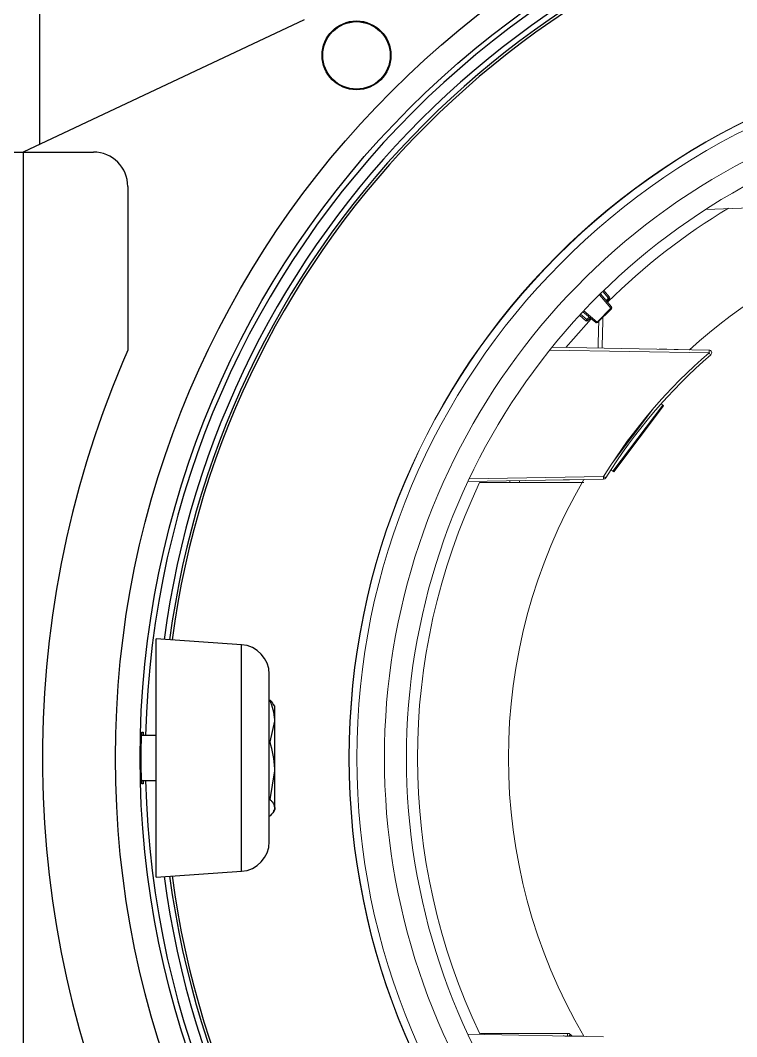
# Model space of a CAD drawing. Extents: x 8 to 113, y 0 to 87.
# Drawn here: x 45.236 to 47.835, y 35.807 to 39.497 of the extents above; entities that cross this region are included whole.
import ezdxf

# ---------------------------------------------------------------- set-up
doc = ezdxf.new("R2010")
doc.units = 0
doc.header["$MEASUREMENT"] = 0
doc.layers.add('OBJECT', color=7, linetype='CONTINUOUS')

msp = doc.modelspace()

# ---------------------------------------------------------------- linework, layer by layer
at = {"layer": 'OBJECT'}
for p, q in [((45.306, 44.9987), (45.306, 39.047)), ((46.2654, 39.4995), (45.246, 39.0187)), ((45.1411, 39.0187), (45.246, 39.0187)), ((45.246, 39.0187), (45.246, 34.6187)), ((45.246, 39.0187), (45.501, 39.0187)), ((45.626, 38.8937), (45.626, 38.2991)), ((46.0387, 37.23), (45.7291, 37.2512)), ((45.7291, 36.3862), (45.7291, 37.2512)), ((46.0387, 36.4073), (46.0387, 37.23)), ((46.1391, 36.5148), (46.1391, 37.1225)), ((46.1391, 37.0284), (46.1424, 37.0284)), ((46.1591, 37.0062), (46.1549, 37.0134)), ((46.1591, 36.9528), (46.1591, 37.0062)), ((46.1424, 36.8771), (46.1591, 36.9528)), ((46.1591, 36.7723), (46.1591, 36.9528)), ((45.6773, 36.9127), (45.6817, 36.9127)), ((45.7291, 36.9007), (45.6762, 36.9007)), ((46.1391, 36.8771), (46.1424, 36.8771)), ((46.1424, 36.6674), (46.1591, 36.7723)), ((46.1591, 36.6381), (46.1591, 36.7723)), ((45.6763, 36.7367), (45.7291, 36.7367)), ((45.6817, 36.7247), (45.6773, 36.7247)), ((46.1391, 36.6674), (46.1424, 36.6674)), ((46.1549, 36.6239), (46.1591, 36.6312)), ((46.1591, 36.6381), (46.1591, 36.6312)), ((46.1391, 36.6089), (46.1424, 36.6089)), ((45.7291, 36.3862), (46.0387, 36.4073))]:
    msp.add_line(p, q, dxfattribs=at)
at = {"layer": 'OBJECT', "lineweight": 15}
for p, q in [((47.723, 38.8107), (48.8861, 38.8513)), ((47.3789, 38.4517), (47.3376, 38.5009)), ((47.3411, 38.5043), (47.381, 38.4567)), ((47.3702, 38.4887), (47.3499, 38.513)), ((47.3534, 38.5164), (47.3739, 38.492)), ((47.3615, 38.4799), (47.3702, 38.4887)), ((47.3736, 38.4853), (47.3646, 38.4762)), ((47.3646, 38.4762), (47.3736, 38.4853)), ((47.2885, 38.4066), (47.2654, 38.426)), ((47.2654, 38.426), (47.2885, 38.4066)), ((47.2688, 38.4297), (47.2919, 38.4103)), ((47.3239, 38.3995), (47.2772, 38.4387)), ((47.2772, 38.4387), (47.3239, 38.3995)), ((47.2805, 38.4422), (47.3289, 38.4016)), ((47.2919, 38.4103), (47.3006, 38.4191)), ((47.3289, 38.4016), (47.3789, 38.4517)), ((47.3807, 38.4499), (47.3306, 38.3998)), ((47.3306, 38.3998), (47.3807, 38.4499)), ((47.3043, 38.416), (47.2953, 38.4069)), ((47.2953, 38.4069), (47.3043, 38.416)), ((47.7351, 38.2999), (47.165, 38.3099)), ((47.1571, 38.3), (47.7351, 38.2899)), ((47.6646, 38.3012), (47.5818, 38.3026)), ((47.5349, 38.0895), (47.3801, 37.8842)), ((47.3866, 37.8604), (47.5671, 38.1)), ((47.3893, 37.8583), (47.5698, 38.0979)), ((47.5671, 38.1), (47.5611, 38.1045)), ((47.3866, 37.8604), (47.3798, 37.8655)), ((46.86, 37.8221), (47.3525, 37.8307)), ((47.3525, 37.8407), (46.8647, 37.8322)), ((47.2285, 37.8286), (47.2813, 37.8295)), ((47.012, 37.8187), (46.9026, 37.8187)), ((46.86, 35.8152), (47.3525, 35.8066)), ((47.2285, 35.8088), (47.2813, 35.8079))]:
    msp.add_line(p, q, dxfattribs=at)
at = {"layer": 'OBJECT', "lineweight": 15, "flags": 128}
for points in [[(47.3736, 38.4853), (47.3736, 38.4853), (47.3734, 38.4855), (47.3731, 38.4858), (47.3727, 38.4863), (47.3721, 38.4868), (47.3715, 38.4874), (47.3709, 38.488), (47.3702, 38.4887)], [(47.381, 38.4567), (47.3812, 38.4563), (47.3813, 38.4557), (47.3813, 38.4551), (47.3811, 38.4545), (47.3807, 38.4538), (47.3802, 38.453), (47.3796, 38.4523), (47.3789, 38.4517)], [(47.3807, 38.4499), (47.3807, 38.45), (47.3806, 38.45), (47.3804, 38.4502), (47.3802, 38.4504), (47.38, 38.4507), (47.3797, 38.451), (47.3793, 38.4513), (47.3789, 38.4517)], [(47.3079, 38.413), (47.2431, 38.3409), (47.216, 38.309)], [(47.2919, 38.4103), (47.2925, 38.4096), (47.2932, 38.409), (47.2938, 38.4084), (47.2943, 38.4079), (47.2947, 38.4075), (47.295, 38.4072), (47.2952, 38.407), (47.2953, 38.4069)], [(47.3289, 38.4016), (47.3282, 38.4009), (47.3275, 38.4003), (47.3268, 38.3999), (47.3261, 38.3995), (47.3254, 38.3993), (47.3248, 38.3992), (47.3243, 38.3993), (47.3239, 38.3995)], [(47.3306, 38.3998), (47.3306, 38.3999), (47.3305, 38.4), (47.3304, 38.4001), (47.3302, 38.4003), (47.3299, 38.4006), (47.3296, 38.4009), (47.3292, 38.4012), (47.3289, 38.4016)], [(47.5671, 38.1), (47.5686, 38.0989), (47.5695, 38.0982), (47.5698, 38.0979), (47.5698, 38.0979)], [(47.3893, 37.8583), (47.3893, 37.8583), (47.389, 37.8586), (47.3881, 37.8593), (47.3866, 37.8604)], [(47.012, 37.8248), (47.012, 37.8228), (47.012, 37.8205), (47.012, 37.8191), (47.012, 37.8187)]]:
    msp.add_lwpolyline(points, dxfattribs=at)
at = {"layer": 'OBJECT'}
for centre, radius in [((49.006, 36.8187), 3.425), ((49.0071, 36.8187), 3.3365), ((46.4558, 39.3699), 0.125), ((46.4558, 39.3699), 0.1225)]:
    msp.add_circle(centre, radius, dxfattribs=at)
at = {"layer": 'OBJECT', "lineweight": 15}
for radius in [2.5787, 2.5775]:
    msp.add_circle((49.0071, 36.8187), radius, dxfattribs=at)
at = {"layer": 'OBJECT'}
for centre, radius, start, end in [((49.0071, 36.8187), 3.318, 91.4161, 178.5839), ((49.0071, 36.8187), 3.278, 97.5476, 172.4524), ((49.0071, 36.8187), 3.258, 97.57, 172.43), ((49.006, 36.8187), 3.248, 97.5619, 172.4174), ((45.501, 38.8937), 0.125, 0, 90), ((49.006, 36.8187), 3.69, 156.3466, 203.6534), ((46.0314, 37.1225), 0.1078, 0, 86.0923), ((49.0071, 36.8187), 3.318, 181.4161, 268.5839), ((46.0314, 36.5148), 0.1078, 273.9077, 0), ((49.0071, 36.8187), 3.258, 187.57, 262.43), ((49.006, 36.8187), 3.248, 187.5826, 262.4041), ((49.0071, 36.8187), 3.278, 187.5476, 262.4524)]:
    msp.add_arc(centre, radius, start, end, dxfattribs=at)
at = {"layer": 'OBJECT', "lineweight": 15}
for centre, radius, start, end in [((49.0071, 36.8187), 2.55, 90.4494, 269.5506), ((49.0071, 36.8187), 2.45, 107.0993, 252.9007), ((49.0071, 36.8187), 2.37, 107.3491, 252.6509), ((49.0071, 36.8187), 2.33, 121.0493, 134.7451), ((49.0071, 36.8187), 2, 47.8375, 132.1625), ((47.3481, 38.517), 0.0359, 308.0128, 315.9729), ((47.3701, 38.4888), 0.005, 314.9979, 39.9979), ((47.3772, 38.4535), 0.005, 314.9979, 39.9979), ((47.2636, 38.4324), 0.0359, 314.018, 321.984), ((47.2917, 38.4104), 0.005, 229.9979, 314.9979), ((47.2917, 38.4104), 0.005, 229.9979, 314.9979), ((47.3271, 38.4034), 0.005, 229.9979, 314.9979), ((47.3271, 38.4034), 0.005, 229.9979, 314.9979), ((49.0071, 36.8191), 1.9445, 130.8542, 148.073), ((49.0069, 36.8191), 1.9345, 130.8543, 148.3068), ((47.5916, 38.2949), 0.1436, 358.0046, 1.9954), ((47.7349, 38.2899), 0.01, 310.8542, 89), ((47.5957, 38.1662), 0.1864, 38.5689, 41.6081), ((49.0071, 36.8187), 2, 149.6414, 210.3586), ((49.0071, 36.8191), 1.9445, 148.0729, 148.3068), ((47.209, 37.8357), 0.1436, 358.0046, 1.9954), ((47.2144, 37.6124), 0.2669, 56.7149, 58.8302), ((47.3523, 37.8407), 0.01, 271, 328.3068), ((49.0071, 36.8187), 2.33, 154.5842, 205.4513), ((46.9941, 37.8246), 0.053, 353.6268, 0.919), ((47.2219, 35.8037), 0.015, 45, 90), ((47.1062, 35.8109), 0.1159, 359.0084, 3.827), ((47.4138, 35.6235), 0.2632, 133.5399, 135.2225)]:
    msp.add_arc(centre, radius, start, end, dxfattribs=at)
for points in [[(47.3501, 38.4193), (47.3472, 38.3067)], [(47.3324, 38.307), (47.335, 38.4042)], [(47.0468, 37.8187), (47.012, 37.8187)], [(47.2804, 37.8187), (47.0468, 37.8187)], [(46.9057, 35.8187), (47.2219, 35.8187)], [(47.2325, 35.8143), (47.2382, 35.8086)]]:
    msp.add_open_spline(points, degree=1, dxfattribs=at)
for points, knots in [([(47.5537, 38.3031), (47.5538, 38.3031), (47.554, 38.3031), (47.5565, 38.303), (47.5615, 38.303), (47.5701, 38.3028), (47.5775, 38.3027), (47.5818, 38.3026)], [0, 0, 0, 0, 0.1014, 0.2436325, 0.4212863, 0.6593576, 1, 1, 1, 1]), ([(47.2285, 37.8286), (47.2285, 37.8286), (47.2257, 37.8285), (47.2205, 37.8284), (47.2139, 37.8283), (47.2091, 37.8282), (47.2059, 37.8282), (47.2055, 37.8282), (47.2053, 37.8282)], [0, 0, 0, 0, 0.003671, 0.244659, 0.456707, 0.644031, 0.82183, 1, 1, 1, 1]), ([(47.2285, 35.8088), (47.2285, 35.8088), (47.2257, 35.8088), (47.2205, 35.8089), (47.2139, 35.809), (47.2091, 35.8091), (47.2059, 35.8092), (47.2055, 35.8092), (47.2053, 35.8092)], [0, 0, 0, 0, 0.003671, 0.244659, 0.456707, 0.644031, 0.82183, 1, 1, 1, 1])]:
    msp.add_open_spline(points, degree=3, knots=knots, dxfattribs=at)
at = {"layer": 'OBJECT'}
for points, knots in [([(46.1591, 36.9528), (46.1591, 36.9546), (46.1589, 36.9801), (46.1503, 37.0052), (46.1424, 37.0284)], [0, 0, 0, 0, 0.070205, 1, 1, 1, 1]), ([(46.1424, 37.0284), (46.145, 37.026), (46.1505, 37.021), (46.1521, 37.0158), (46.153, 37.0131)], [0, 0, 0, 0, 0.4883444, 1, 1, 1, 1]), ([(45.6773, 36.7247), (45.6771, 36.7257), (45.6767, 36.7278), (45.6758, 36.744), (45.6749, 36.7678), (45.6744, 36.7976), (45.6743, 36.8297), (45.6747, 36.8606), (45.6755, 36.8867), (45.6764, 36.9051), (45.677, 36.9121), (45.6773, 36.9126), (45.6773, 36.9127)], [0, 0, 0, 0, 0.107204, 0.214546, 0.321914, 0.4293, 0.536657, 0.643983, 0.751324, 0.858704, 0.966088, 1, 1, 1, 1]), ([(45.6817, 36.9127), (45.6818, 36.9122), (45.6821, 36.9113), (45.6821, 36.9038), (45.6821, 36.9007)], [0, 0, 0, 0, 0.594523, 1, 1, 1, 1]), ([(46.1591, 36.7723), (46.1591, 36.7747), (46.1589, 36.8102), (46.1503, 36.8449), (46.1424, 36.8771)], [0, 0, 0, 0, 0.070196, 1, 1, 1, 1]), ([(45.6822, 36.7367), (45.6822, 36.7364), (45.6822, 36.7296), (45.682, 36.7259), (45.6818, 36.725), (45.6817, 36.7247)], [0, 0, 0, 0, 0.0288977, 0.6938404, 1, 1, 1, 1]), ([(46.1424, 36.6674), (46.1449, 36.6649), (46.1547, 36.6554), (46.1572, 36.6455), (46.1591, 36.6381)], [0, 0, 0, 0, 0.25755, 1, 1, 1, 1]), ([(46.1591, 36.6381), (46.1589, 36.6355), (46.1579, 36.6256), (46.149, 36.616), (46.1424, 36.6089)], [0, 0, 0, 0, 0.26863, 1, 1, 1, 1])]:
    msp.add_open_spline(points, degree=3, knots=knots, dxfattribs=at)

doc.saveas('drawing.dxf')
